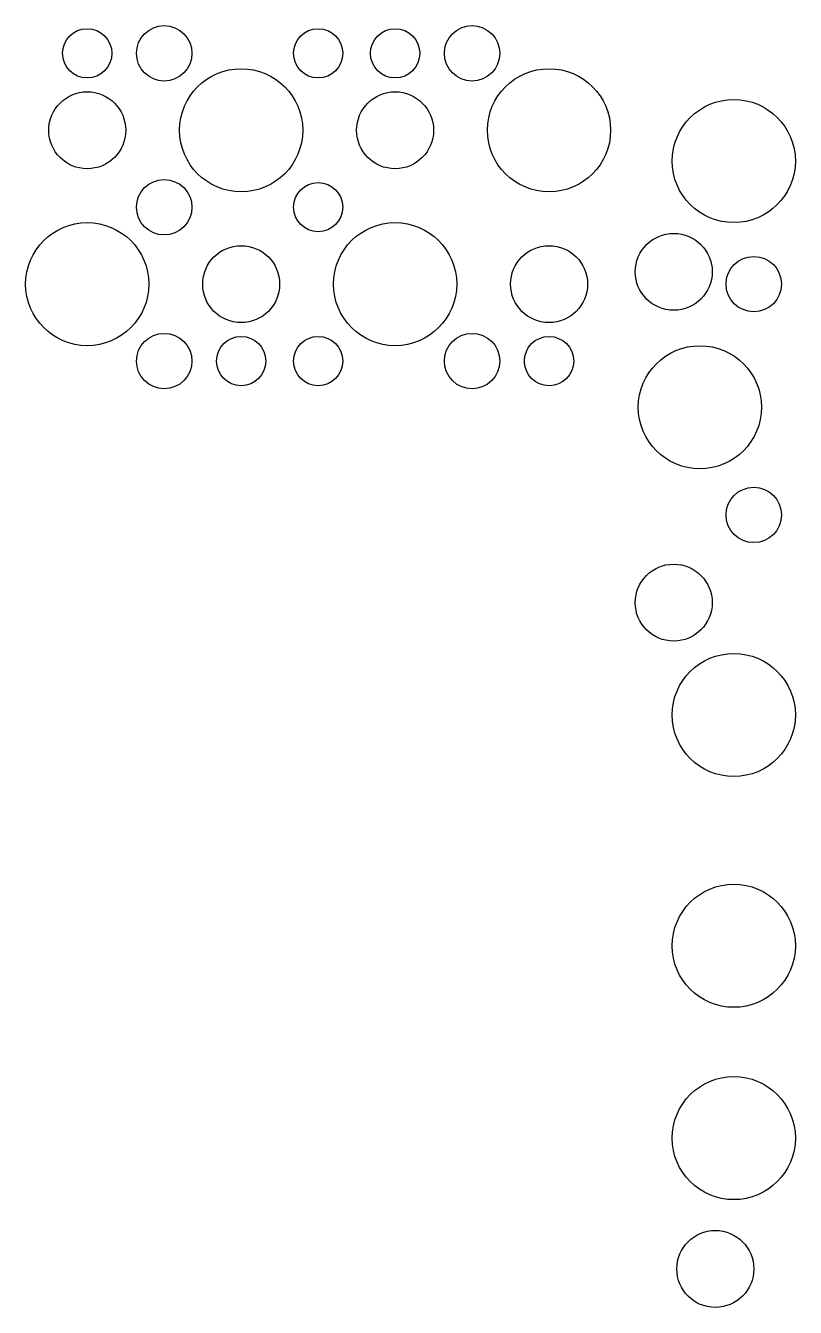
# Model space of a CAD drawing. Extents: x -690 to 690, y -385 to 448.
# Drawn here: x 190 to 690, y -385 to 448 of the extents above.
import ezdxf

# ---------------------------------------------------------------- set-up
doc = ezdxf.new("R2010")
doc.units = 0

msp = doc.modelspace()

# ---------------------------------------------------------------- linework, layer by layer
for centre, radius in [((230, 430), 16), ((280, 430), 18), ((380, 430), 16), ((430, 430), 16), ((480, 430), 18), ((330, 380), 40), ((530, 380), 40), ((230, 380), 25), ((430, 380), 25), ((650, 360), 40), ((280, 330), 18), ((380, 330), 16), ((230, 280), 40), ((430, 280), 40), ((611, 288), 25), ((330, 280), 25), ((530, 280), 25), ((663, 280), 18), ((280, 230), 18), ((330, 230), 16), ((380, 230), 16), ((480, 230), 18), ((530, 230), 16), ((628, 200), 40), ((663, 130), 18), ((611, 73), 25), ((650, 0), 40), ((650, -150), 40), ((650, -150), 40), ((650, -275), 40), ((638, -360), 25)]:
    msp.add_circle(centre, radius)

doc.saveas('drawing.dxf')
